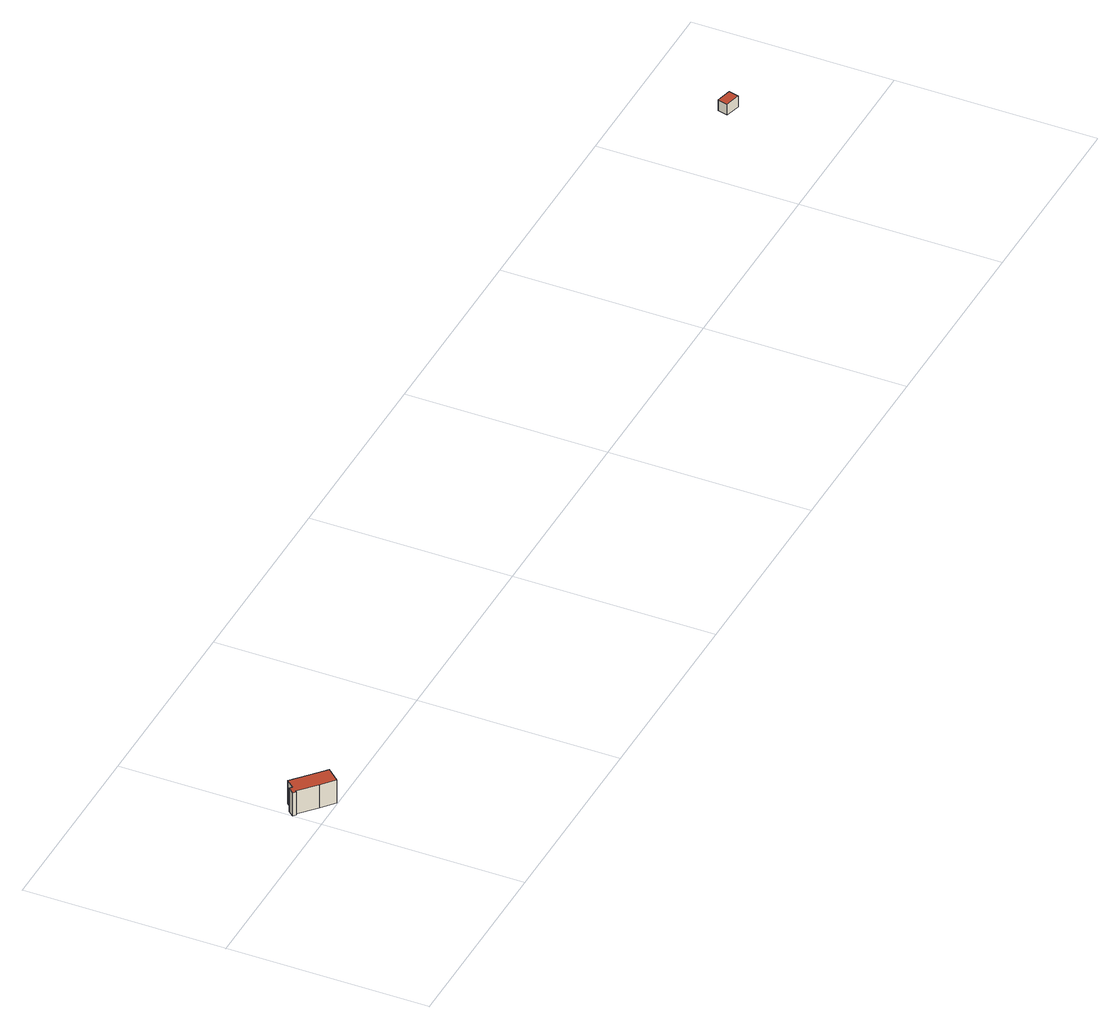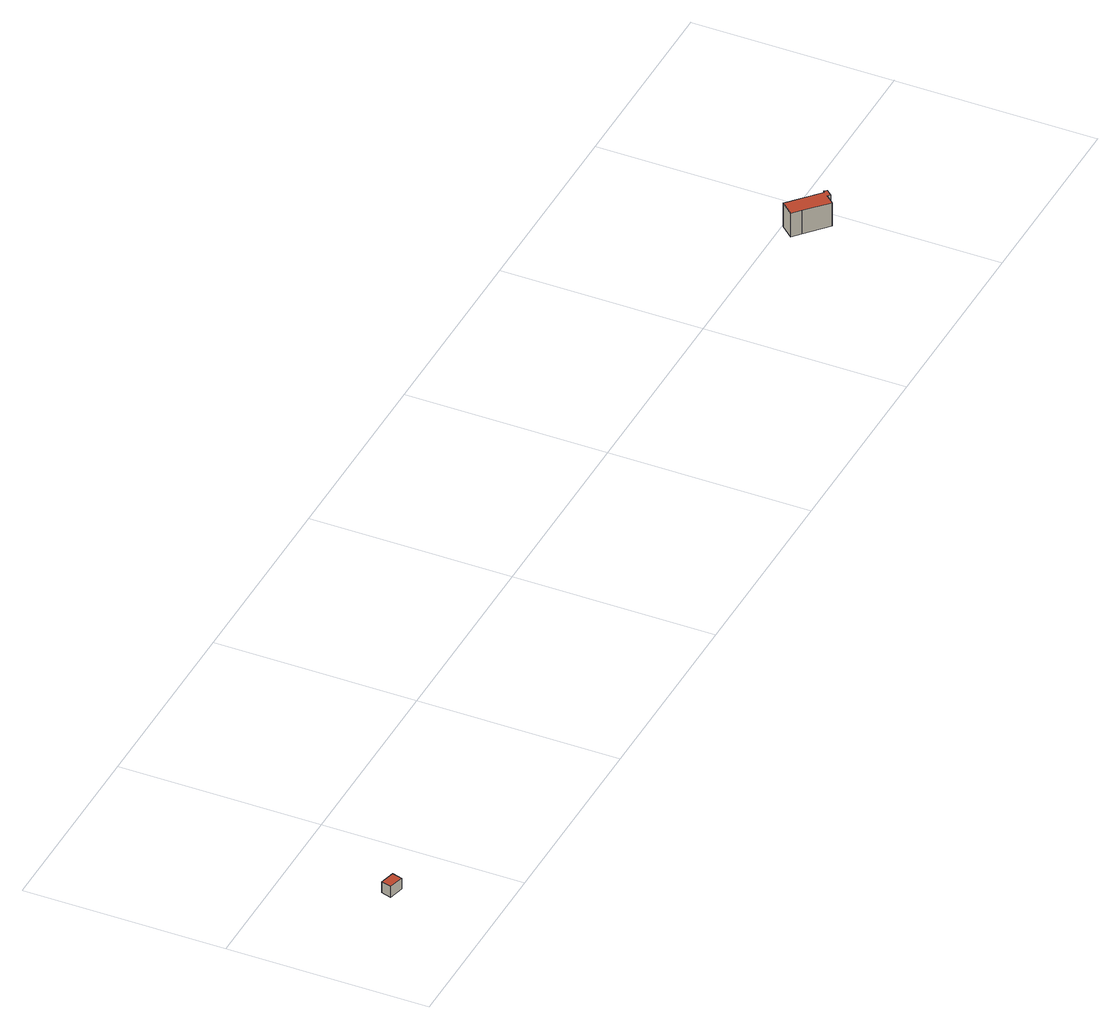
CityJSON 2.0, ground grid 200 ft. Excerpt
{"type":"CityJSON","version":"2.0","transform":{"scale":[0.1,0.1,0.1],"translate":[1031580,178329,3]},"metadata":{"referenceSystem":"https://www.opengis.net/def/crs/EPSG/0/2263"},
"CityObjects":{
"building1":{"type":"Building","attributes":{"name":"Bldg_4210010934","BIN":"4296340"},"geometry":[{"type":"MultiSurface","lod":"2","boundaries":[[[0,1,2,3,4,5,6,7,8,9]],[[10,11,12,13,14,15,16,17,18,19]],[[12,11,9,8]],[[13,12,8,7]],[[14,13,7,6]],[[15,14,6,5]],[[16,15,5,4]],[[17,16,4,3]],[[18,17,3,2]],[[19,18,2,1]],[[10,19,1,0]],[[11,10,0,9]]],"semantics":{"surfaces":[{"type":"GroundSurface"},{"type":"RoofSurface","BIN":"4296340"},{"type":"WallSurface"}],"values":[0,1,2,2,2,2,2,2,2,2,2,2]}}]},
"building2":{"type":"Building","attributes":{"name":"Bldg_4511008441","BIN":"4000000"},"geometry":[{"type":"MultiSurface","lod":"2","boundaries":[[[20,21,22,23]],[[24,25,26,27]],[[20,23,27,26]],[[21,20,26,25]],[[22,21,25,24]],[[23,22,24,27]]],"semantics":{"surfaces":[{"type":"RoofSurface","BIN":"4000000"},{"type":"GroundSurface"},{"type":"WallSurface"}],"values":[0,1,2,2,2,2]}}]}
},
"vertices":[
[372,207,2],[454,135,2],[343,9,2],[215,122,2],[43,274,2],[32,262,2],[6,284,2],[57,342,2],[83,320,2],[153,400,2],[372,207,261],[153,400,261],[83,320,261],[57,342,261],[6,284,261],[32,262,261],[43,274,261],[215,122,261],[343,9,261],[454,135,261],
[10743,1140,290],[10717,1036,290],[10869,999,290],[10894,1102,290],[10869,999,170],[10717,1036,170],[10743,1140,170],[10894,1102,170]
]}
